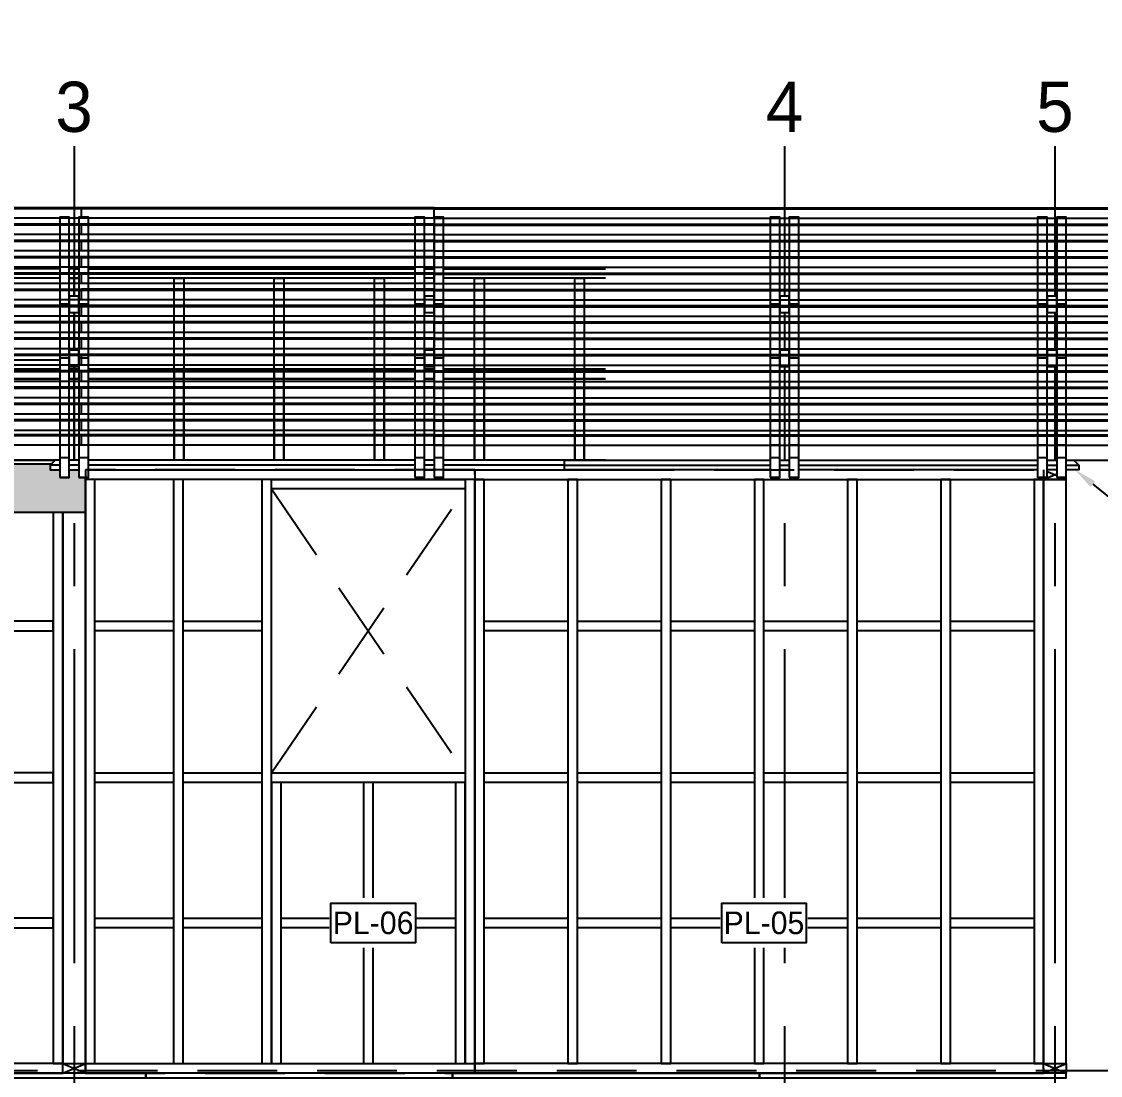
# Model space of a CAD drawing. Header units: millimetres. Extents: x 19438 to 19711, y 4351 to 4752.
# Drawn here: x 19461.016 to 19465.305, y 4504.725 to 4508.917 of the extents above; entities that cross this region are included whole.
import ezdxf
from ezdxf import colors
from ezdxf.entities.mleader import LeaderData, LeaderLine
from ezdxf.enums import TextEntityAlignment as Align
from ezdxf.math import Vec2, Vec3

# ---------------------------------------------------------------- set-up
doc = ezdxf.new("R2010")
doc.units = ezdxf.units.MM
doc.set_wipeout_variables(frame=1)
doc.linetypes.add('CENTER', pattern=[2, 1.25, -0.25, 0.25, -0.25])
doc.linetypes.add('HIDDEN2', pattern=[4.7625, 3.175, -1.5875])
for name, color, linetype in [('0 @ 0.5', 7, 'Continuous'), ('ALFAJIA', 3, 'Continuous'), ('CLAVADORES', 1, 'Continuous'), ('cotas', 1, 'Continuous'), ('cotas @ 500', 1, 'Continuous'), ('EJES', 2, 'CENTER'), ('EJES @ 0.5', 2, 'CENTER'), ('NIVELES', 2, 'Continuous'), ('PANELES PARED', 2, 'Continuous'), ('PILOTES', 2, 'Continuous'), ('PROYECCION PANEL', 6, 'Continuous'), ('PZA', 3, 'Continuous'), ('TEXTO', 2, 'Continuous'), ('TEXTO @ 0.5', 2, 'Continuous')]:
    doc.layers.add(name, color=color, linetype=linetype)
doc.styles.add('century gothic', font='GOTHIC.TTF')
doc.styles.get("Standard").update_dxf_attribs({"font": 'arial.ttf'})
doc.dimstyles.new('ANOTATIVE 100 SMCONSTRUCCIONES', dxfattribs={"dimscale": 0, "dimtxt": 0.18, "dimasz": 0.15, "dimexe": 0.18, "dimexo": 0.09, "dimgap": 0.1, "dimtad": 1, "dimzin": 0, "dimdsep": 46, "dimtxsty": 'century gothic', "dimblk1": 'FLECHA1', "dimblk2": 'FLECHA1', "dimsah": 1, "dimcen": 0.18, "dimdle": 0.075, "dimclrd": 1, "dimclre": 1, "dimclrt": 2, "dimaunit": 1, "dimadec": 0, "dimazin": 0, "dimtfac": 0.75, "dimtix": 1, "dimtmove": 2, "dimatfit": 3, "dimfxl": 0.09, "dimtvp": 1.5, "dimtfill": 1, "dimtolj": 1, "dimtzin": 0, "dimarcsym": 0})

# ---------------------------------------------------------------- blocks, each defined once
blk = doc.blocks.new('FLECHA1')
at = {"color": 4}
blk.add_line((-0.246176, -0.248081), (0.248081, 0.25), dxfattribs=at)
at = {"color": 1}
blk.add_line((-1, 0), (0.496162, 0), dxfattribs=at)
blk = doc.blocks.new('*D405')
at = {"layer": 'cotas', "color": 1, "lineweight": -2, "transparency": 16777216}
for p, q in [((19614.326, 4625.8448), (19614.326, 4700.8448)), ((19570.9836, 4550.8448), (19524.326, 4550.8448)), ((19614.326, 4548.4298), (19614.326, 4550.8448)), ((19570.5339, 4548.4298), (19524.326, 4548.4298)), ((19614.326, 4473.4298), (19614.326, 4398.4298))]:
    blk.add_line(p, q, dxfattribs=at)
at = {"layer": 'Defpoints', "color": 0, "transparency": 16777216}
for p in [(19614.326, 4550.8448), (19615.9836, 4550.8448), (19615.5339, 4548.4298)]:
    blk.add_point(p, dxfattribs=at)
at = {"layer": 'cotas', "color": 1, "lineweight": -2, "transparency": 16777216, "xscale": 75, "yscale": 75, "zscale": 75}
for p, rotation in [((19614.326, 4550.8448), 270), ((19614.326, 4548.4298), 90)]:
    blk.add_blockref('FLECHA1', p, dxfattribs=dict(at, rotation=rotation))
at = {"layer": 'cotas', "color": 2, "transparency": 16777216, "insert": (19517.3376, 4549.6373), "char_height": 90, "attachment_point": 5, "rotation": 90, "style": 'century gothic', "bg_fill": 3, "box_fill_scale": 1.1, "bg_fill_color": 256, "bg_fill_true_color": 13158600, "bg_fill_transparency": 0}
blk.add_mtext('\\A1;2.42', dxfattribs=at)
blk = doc.blocks.new('PP5')
at = {"layer": 'PANELES PARED'}
for points in [[(19435.0922, 4498.7972), (19435.0922, 4498.7592), (19437.3542, 4498.7592), (19437.3542, 4498.7972)], [(19435.1302, 4498.7592), (19435.0922, 4498.7592), (19435.0922, 4496.4352), (19435.1302, 4496.4352)], [(19435.5009, 4498.7592), (19435.4629, 4498.7592), (19435.4629, 4496.4352), (19435.5009, 4496.4352)], [(19435.8715, 4498.7592), (19435.8335, 4498.7592), (19435.8335, 4496.4352), (19435.8715, 4496.4352)], [(19436.2422, 4498.7592), (19436.2042, 4498.7592), (19436.2042, 4496.4352), (19436.2422, 4496.4352)], [(19436.6129, 4498.7592), (19436.5749, 4498.7592), (19436.5749, 4496.4352), (19436.6129, 4496.4352)], [(19436.9835, 4498.7592), (19436.9455, 4498.7592), (19436.9455, 4496.4352), (19436.9835, 4496.4352)], [(19437.3542, 4498.7592), (19437.3162, 4498.7592), (19437.3162, 4496.4352), (19437.3542, 4496.4352)], [(19435.4629, 4498.1945), (19435.4629, 4498.1565), (19435.1302, 4498.1565), (19435.1302, 4498.1945)], [(19435.8335, 4498.1945), (19435.8335, 4498.1565), (19435.5009, 4498.1565), (19435.5009, 4498.1945)], [(19436.2042, 4498.1945), (19436.2042, 4498.1565), (19435.8715, 4498.1565), (19435.8715, 4498.1945)], [(19436.5749, 4498.1945), (19436.5749, 4498.1565), (19436.2422, 4498.1565), (19436.2422, 4498.1945)], [(19436.9455, 4498.1945), (19436.9455, 4498.1565), (19436.6129, 4498.1565), (19436.6129, 4498.1945)], [(19437.3162, 4498.1945), (19437.3162, 4498.1565), (19436.9835, 4498.1565), (19436.9835, 4498.1945)], [(19435.4629, 4497.5918), (19435.4629, 4497.5538), (19435.1302, 4497.5538), (19435.1302, 4497.5918)], [(19435.8335, 4497.5918), (19435.8335, 4497.5538), (19435.5009, 4497.5538), (19435.5009, 4497.5918)], [(19436.2042, 4497.5918), (19436.2042, 4497.5538), (19435.8715, 4497.5538), (19435.8715, 4497.5918)], [(19436.5749, 4497.5918), (19436.5749, 4497.5538), (19436.2422, 4497.5538), (19436.2422, 4497.5918)], [(19436.9455, 4497.5918), (19436.9455, 4497.5538), (19436.6129, 4497.5538), (19436.6129, 4497.5918)], [(19437.3162, 4497.5918), (19437.3162, 4497.5538), (19436.9835, 4497.5538), (19436.9835, 4497.5918)], [(19435.4629, 4497.0135), (19435.4629, 4496.9755), (19435.1302, 4496.9755), (19435.1302, 4497.0135)], [(19435.8335, 4497.0135), (19435.8335, 4496.9755), (19435.5009, 4496.9755), (19435.5009, 4497.0135)], [(19436.2042, 4497.0135), (19436.2042, 4496.9755), (19435.8715, 4496.9755), (19435.8715, 4497.0135)], [(19436.5749, 4497.0135), (19436.5749, 4496.9755), (19436.2422, 4496.9755), (19436.2422, 4497.0135)], [(19436.9455, 4497.0135), (19436.9455, 4496.9755), (19436.6129, 4496.9755), (19436.6129, 4497.0135)], [(19437.3162, 4497.0135), (19437.3162, 4496.9755), (19436.9835, 4496.9755), (19436.9835, 4497.0135)], [(19435.0922, 4496.4352), (19435.0922, 4496.3972), (19437.3542, 4496.3972), (19437.3542, 4496.4352)]]:
    blk.add_lwpolyline(points, close=True, dxfattribs=at)
blk = doc.blocks.new('PP6')
at = {"layer": 'PANELES PARED', "color": 8, "linetype": 'HIDDEN2', "ltscale": 0.1}
for p, q in [((19434.1009, 4498.7212), (19434.8709, 4497.5918)), ((19434.1009, 4497.5918), (19434.8709, 4498.7212))]:
    blk.add_line(p, q, dxfattribs=at)
at = {"layer": 'PANELES PARED'}
for points in [[(19434.9089, 4498.7972), (19434.9089, 4498.7592), (19433.3609, 4498.7592), (19433.3609, 4498.7972)], [(19433.3989, 4498.7592), (19433.3609, 4498.7592), (19433.3609, 4496.4352), (19433.3989, 4496.4352)], [(19433.7499, 4498.7592), (19433.7119, 4498.7592), (19433.7119, 4496.4352), (19433.7499, 4496.4352)], [(19434.1009, 4498.7592), (19434.0629, 4498.7592), (19434.0629, 4496.4352), (19434.1009, 4496.4352)], [(19434.8709, 4498.7592), (19434.8709, 4498.7212), (19434.1009, 4498.7212), (19434.1009, 4498.7592)], [(19434.9089, 4498.7592), (19434.8709, 4498.7592), (19434.8709, 4496.4352), (19434.9089, 4496.4352)], [(19433.7119, 4498.1945), (19433.7119, 4498.1565), (19433.3989, 4498.1565), (19433.3989, 4498.1945)], [(19434.0629, 4498.1945), (19434.0629, 4498.1565), (19433.7499, 4498.1565), (19433.7499, 4498.1945)], [(19433.7119, 4497.5918), (19433.7119, 4497.5538), (19433.3989, 4497.5538), (19433.3989, 4497.5918)], [(19434.0629, 4497.5918), (19434.0629, 4497.5538), (19433.7499, 4497.5538), (19433.7499, 4497.5918)], [(19434.8709, 4497.5918), (19434.8709, 4497.5538), (19434.1009, 4497.5538), (19434.1009, 4497.5918)], [(19434.1389, 4497.5538), (19434.1009, 4497.5538), (19434.1009, 4496.4352), (19434.1389, 4496.4352)], [(19434.5049, 4497.5538), (19434.4669, 4497.5538), (19434.4669, 4496.4352), (19434.5049, 4496.4352)], [(19434.8709, 4497.5538), (19434.8329, 4497.5538), (19434.8329, 4496.4352), (19434.8709, 4496.4352)], [(19433.7119, 4497.0135), (19433.7119, 4496.9755), (19433.3989, 4496.9755), (19433.3989, 4497.0135)], [(19434.0629, 4497.0135), (19434.0629, 4496.9755), (19433.7499, 4496.9755), (19433.7499, 4497.0135)], [(19434.4669, 4497.0135), (19434.4669, 4496.9755), (19434.1389, 4496.9755), (19434.1389, 4497.0135)], [(19434.8329, 4497.0135), (19434.8329, 4496.9755), (19434.5049, 4496.9755), (19434.5049, 4497.0135)], [(19434.9089, 4496.4352), (19434.9089, 4496.3972), (19433.3609, 4496.3972), (19433.3609, 4496.4352)]]:
    blk.add_lwpolyline(points, close=True, dxfattribs=at)
blk = doc.blocks.new('ejes')
at = {"color": 2, "linetype": 'Continuous'}
blk.add_wipeout([(-0.1089, 0.2752), (-0.0646, 0.291), (-0.0057, 0.3001), (0.0597, 0.2965), (0.095, 0.2884), (0.1597, 0.2609), (0.1831, 0.246), (0.2148, 0.2203), (0.2406, 0.1931), (0.271, 0.1493), (0.271, 0.1493), (0.2923, 0.1035), (0.3036, 0.0645), (0.3089, 0.0316), (0.3105, 0.0006), (0.3092, -0.0273), (0.3092, -0.0273), (0.3003, -0.077), (0.2881, -0.1133), (0.279, -0.1332), (0.2588, -0.1678), (0.2382, -0.1948), (0.2186, -0.2155), (0.1902, -0.2397), (0.159, -0.2601), (0.1254, -0.2765), (0.0895, -0.2888), (0.0461, -0.2973), (0.0105, -0.2994), (-0.0366, -0.2957), (-0.0687, -0.2888), (-0.0974, -0.2794), (-0.1444, -0.2564), (-0.1709, -0.2384), (-0.1922, -0.2206), (-0.2152, -0.1971), (-0.2152, -0.1971), (-0.2567, -0.1358), (-0.2716, -0.1014), (-0.2716, -0.1014), (-0.2875, -0.0344), (-0.2895, 0.0006), (-0.2874, 0.0357), (-0.2813, 0.0702), (-0.2729, 0.0991), (-0.2583, 0.1338), (-0.234, 0.1744), (-0.2157, 0.1977), (-0.197, 0.2172), (-0.1752, 0.2362), (-0.1544, 0.2512), (-0.1259, 0.2678), (-0.1259, 0.2678), (-0.1182, 0.2716)], dxfattribs=at)
at = {"layer": 'EJES', "color": 3}
blk.add_attdef('EJES', text='', height=0.3, dxfattribs=at).set_placement((0.0105, -0.174), align=Align.CENTER)
blk = doc.blocks.new('JJ')
at = {"layer": 'PANELES PARED', "color": 250}
for points in [[(19473.3954, 4517.5799), (19473.3954, 4517.6179), (19472.1745, 4517.6179), (19472.1745, 4517.5799)], [(19472.1745, 4515.2559), (19472.2125, 4515.2559), (19472.2125, 4517.5799), (19472.1745, 4517.5799)], [(19472.5688, 4515.2559), (19472.6068, 4515.2559), (19472.6068, 4517.5799), (19472.5688, 4517.5799)], [(19472.9631, 4515.2559), (19473.0011, 4515.2559), (19473.0011, 4517.5799), (19472.9631, 4517.5799)], [(19473.3574, 4515.2559), (19473.3954, 4515.2559), (19473.3954, 4517.5799), (19473.3574, 4517.5799)], [(19472.5688, 4516.9772), (19472.5688, 4517.0152), (19472.2125, 4517.0152), (19472.2125, 4516.9772)], [(19472.9631, 4516.9772), (19472.9631, 4517.0152), (19472.6068, 4517.0152), (19472.6068, 4516.9772)], [(19473.3574, 4516.9772), (19473.3574, 4517.0152), (19473.0011, 4517.0152), (19473.0011, 4516.9772)], [(19472.5688, 4516.3745), (19472.5688, 4516.4125), (19472.2125, 4516.4125), (19472.2125, 4516.3745)], [(19472.9631, 4516.3745), (19472.9631, 4516.4125), (19472.6068, 4516.4125), (19472.6068, 4516.3745)], [(19473.3574, 4516.3745), (19473.3574, 4516.4125), (19473.0011, 4516.4125), (19473.0011, 4516.3745)], [(19472.5688, 4515.7962), (19472.5688, 4515.8342), (19472.2125, 4515.8342), (19472.2125, 4515.7962)], [(19472.9631, 4515.7962), (19472.9631, 4515.8342), (19472.6068, 4515.8342), (19472.6068, 4515.7962)], [(19473.3574, 4515.7962), (19473.3574, 4515.8342), (19473.0011, 4515.8342), (19473.0011, 4515.7962)], [(19473.3954, 4515.2179), (19473.3954, 4515.2559), (19472.1745, 4515.2559), (19472.1745, 4515.2179)]]:
    blk.add_lwpolyline(points, close=True, dxfattribs=at)
blk = doc.blocks.new('234R')
blk.add_wipeout([(19442.1843, 4507.1035), (19442.2223, 4507.1035), (19442.2223, 4508.1387), (19442.1843, 4508.1387)]).dxf.layer = 'ALFAJIA'
at = {"layer": 'ALFAJIA'}
for p, q in [((19442.2223, 4507.2319), (19442.1843, 4507.2319)), ((19442.2223, 4507.1822), (19442.1843, 4507.1822)), ((19442.2223, 4507.1035), (19442.1843, 4507.1035))]:
    blk.add_line(p, q, dxfattribs=at)
for points in [[(19442.1463, 4507.7603), (19442.1843, 4507.7603), (19442.1843, 4507.8252), (19442.1463, 4507.8252)], [(19442.1463, 4507.5454), (19442.1843, 4507.5454), (19442.1843, 4507.6103), (19442.1463, 4507.6103)]]:
    blk.add_wipeout(points).dxf.layer = 'ALFAJIA'
for p, q in [((19442.2223, 4507.7927), (19442.1843, 4507.7927)), ((19442.2223, 4507.5778), (19442.1843, 4507.5778))]:
    blk.add_line(p, q, dxfattribs=at)
blk.add_lwpolyline([(19442.1843, 4507.1035), (19442.2223, 4507.1035), (19442.2223, 4508.1387), (19442.1843, 4508.1387)], close=True, dxfattribs=at)
blk.add_wipeout([(19442.1083, 4507.1035), (19442.1463, 4507.1035), (19442.1463, 4508.1387), (19442.1083, 4508.1387)]).dxf.layer = 'ALFAJIA'
for p, q in [((19442.1463, 4507.7927), (19442.1083, 4507.7927)), ((19442.1463, 4507.5778), (19442.1083, 4507.5778)), ((19442.1463, 4507.2319), (19442.1083, 4507.2319)), ((19442.1463, 4507.1822), (19442.1083, 4507.1822)), ((19442.1463, 4507.1035), (19442.1083, 4507.1035))]:
    blk.add_line(p, q, dxfattribs=at)
for points in [[(19442.1083, 4507.1035), (19442.1463, 4507.1035), (19442.1463, 4508.1387), (19442.1083, 4508.1387)], [(19442.1463, 4507.7603), (19442.1843, 4507.7603), (19442.1843, 4507.8252), (19442.1463, 4507.8252)], [(19442.1463, 4507.5454), (19442.1843, 4507.5454), (19442.1843, 4507.6103), (19442.1463, 4507.6103)]]:
    blk.add_lwpolyline(points, close=True, dxfattribs=at)
blk = doc.blocks.new('JYT')
at = {"layer": 'PANELES PARED', "color": 250}
for points in [[(19468.9743, 4494.2382), (19468.9743, 4494.2002), (19466.1493, 4494.2002), (19466.1493, 4494.2382)], [(19470.0943, 4494.2382), (19470.0943, 4494.2002), (19468.9743, 4494.2002), (19468.9743, 4494.2382)], [(19466.1493, 4494.2002), (19466.1873, 4494.2002), (19466.1873, 4493.4762), (19466.1493, 4493.4762)], [(19466.5474, 4494.2002), (19466.5854, 4494.2002), (19466.5854, 4493.4762), (19466.5474, 4493.4762)], [(19466.9456, 4494.2002), (19466.9836, 4494.2002), (19466.9836, 4493.4762), (19466.9456, 4493.4762)], [(19467.3437, 4494.2002), (19467.3817, 4494.2002), (19467.3817, 4493.4762), (19467.3437, 4493.4762)], [(19467.7419, 4494.2002), (19467.7799, 4494.2002), (19467.7799, 4493.4762), (19467.7419, 4493.4762)], [(19468.14, 4494.2002), (19468.178, 4494.2002), (19468.178, 4493.4762), (19468.14, 4493.4762)], [(19468.5381, 4494.2002), (19468.5761, 4494.2002), (19468.5761, 4493.4762), (19468.5381, 4493.4762)], [(19468.9363, 4494.2002), (19468.9743, 4494.2002), (19468.9743, 4493.4762), (19468.9363, 4493.4762)], [(19468.9743, 4494.2002), (19469.0123, 4494.2002), (19469.0123, 4493.5142), (19468.9743, 4493.5142)], [(19469.3223, 4494.2002), (19469.3603, 4494.2002), (19469.3603, 4493.5142), (19469.3223, 4493.5142)], [(19469.6703, 4494.2002), (19469.7083, 4494.2002), (19469.7083, 4493.5142), (19469.6703, 4493.5142)], [(19470.0183, 4494.2002), (19470.0563, 4494.2002), (19470.0563, 4493.5142), (19470.0183, 4493.5142)], [(19470.0563, 4494.2002), (19470.0943, 4494.2002), (19470.0943, 4493.5142), (19470.0563, 4493.5142)], [(19466.5474, 4493.8379), (19466.5474, 4493.7999), (19466.1873, 4493.7999), (19466.1873, 4493.8379)], [(19466.9456, 4493.8379), (19466.9456, 4493.7999), (19466.5854, 4493.7999), (19466.5854, 4493.8379)], [(19467.3437, 4493.8379), (19467.3437, 4493.7999), (19466.9836, 4493.7999), (19466.9836, 4493.8379)], [(19467.7419, 4493.8379), (19467.7419, 4493.7999), (19467.3817, 4493.7999), (19467.3817, 4493.8379)], [(19468.14, 4493.8379), (19468.14, 4493.7999), (19467.7799, 4493.7999), (19467.7799, 4493.8379)], [(19468.5381, 4493.8379), (19468.5381, 4493.7999), (19468.178, 4493.7999), (19468.178, 4493.8379)], [(19468.9363, 4493.8379), (19468.9363, 4493.7999), (19468.5761, 4493.7999), (19468.5761, 4493.8379)], [(19469.3223, 4493.8379), (19469.3223, 4493.7999), (19469.0123, 4493.7999), (19469.0123, 4493.8379)], [(19469.6703, 4493.8379), (19469.6703, 4493.7999), (19469.3603, 4493.7999), (19469.3603, 4493.8379)], [(19470.0183, 4493.8379), (19470.0183, 4493.7999), (19469.7083, 4493.7999), (19469.7083, 4493.8379)], [(19470.0943, 4493.5142), (19470.0943, 4493.4762), (19468.9743, 4493.4762), (19468.9743, 4493.5142)], [(19468.9743, 4493.4762), (19468.9743, 4493.4382), (19466.1493, 4493.4382), (19466.1493, 4493.4762)]]:
    blk.add_lwpolyline(points, close=True, dxfattribs=at)
blk = doc.blocks.new('MJHF')
at = {"layer": 'PANELES PARED', "color": 250}
for p, q in [((19488.2214, 4520.735), (19488.1314, 4520.697)), ((19488.2214, 4520.697), (19488.1314, 4520.735)), ((19488.2214, 4520.411), (19488.1314, 4520.373)), ((19488.2214, 4520.373), (19488.1314, 4520.411))]:
    blk.add_line(p, q, dxfattribs=at)
for points in [[(19490.6148, 4521.173), (19490.6148, 4521.135), (19488.1314, 4521.135), (19488.1314, 4521.173)], [(19488.1694, 4520.811), (19488.1314, 4520.811), (19488.1314, 4521.135), (19488.1694, 4521.135)], [(19488.2074, 4520.811), (19488.1694, 4520.811), (19488.1694, 4521.135), (19488.2074, 4521.135)], [(19488.6087, 4520.811), (19488.5707, 4520.811), (19488.5707, 4521.135), (19488.6087, 4521.135)], [(19489.0099, 4520.811), (19488.9719, 4520.811), (19488.9719, 4521.135), (19489.0099, 4521.135)], [(19489.4111, 4520.811), (19489.3731, 4520.811), (19489.3731, 4521.135), (19489.4111, 4521.135)], [(19489.8124, 4520.811), (19489.7744, 4520.811), (19489.7744, 4521.135), (19489.8124, 4521.135)], [(19490.2136, 4520.811), (19490.1756, 4520.811), (19490.1756, 4521.135), (19490.2136, 4521.135)], [(19490.6148, 4520.811), (19490.5768, 4520.811), (19490.5768, 4521.135), (19490.6148, 4521.135)], [(19490.6148, 4520.811), (19490.6148, 4520.773), (19488.1314, 4520.773), (19488.1314, 4520.811)], [(19488.2214, 4520.697), (19488.1314, 4520.697), (19488.1314, 4520.735), (19488.2214, 4520.735)], [(19488.2214, 4520.735), (19488.1314, 4520.735), (19488.1314, 4520.373), (19488.2214, 4520.373)], [(19490.6148, 4520.735), (19490.6148, 4520.697), (19488.2214, 4520.697), (19488.2214, 4520.735)], [(19488.2214, 4520.697), (19488.2594, 4520.697), (19488.2594, 4520.411), (19488.2214, 4520.411)], [(19488.614, 4520.697), (19488.652, 4520.697), (19488.652, 4520.411), (19488.614, 4520.411)], [(19489.0066, 4520.697), (19489.0446, 4520.697), (19489.0446, 4520.411), (19489.0066, 4520.411)], [(19489.3991, 4520.697), (19489.4371, 4520.697), (19489.4371, 4520.411), (19489.3991, 4520.411)], [(19489.7917, 4520.697), (19489.8297, 4520.697), (19489.8297, 4520.411), (19489.7917, 4520.411)], [(19490.1843, 4520.697), (19490.2223, 4520.697), (19490.2223, 4520.411), (19490.1843, 4520.411)], [(19490.5768, 4520.697), (19490.6148, 4520.697), (19490.6148, 4520.411), (19490.5768, 4520.411)], [(19488.2214, 4520.373), (19488.1314, 4520.373), (19488.1314, 4520.411), (19488.2214, 4520.411)], [(19490.6148, 4520.411), (19490.6148, 4520.373), (19488.2214, 4520.373), (19488.2214, 4520.411)]]:
    blk.add_lwpolyline(points, close=True, dxfattribs=at)
at = {"layer": 'PZA', "color": 250}
blk.add_lwpolyline([(19488.0814, 4520.754), (19488.0814, 4520.735), (19490.6148, 4520.735), (19490.6148, 4520.773), (19488.1014, 4520.773), (19488.0814, 4520.754)], dxfattribs=at)
blk = doc.blocks.new('OOL')
at = {"layer": 'PANELES PARED', "color": 250}
for points in [[(19461.2244, 4511.3734), (19461.2244, 4511.3354), (19464.0494, 4511.3354), (19464.0494, 4511.3734)], [(19465.1694, 4511.3734), (19465.1694, 4511.3354), (19464.0494, 4511.3354), (19464.0494, 4511.3734)], [(19458.741, 4511.3354), (19458.741, 4511.2974), (19461.2244, 4511.2974), (19461.2244, 4511.3354)], [(19461.2244, 4511.2974), (19461.1864, 4511.2974), (19461.1864, 4511.0114), (19461.2244, 4511.0114)], [(19461.2624, 4511.3354), (19461.2244, 4511.3354), (19461.2244, 4511.0114), (19461.2624, 4511.0114)], [(19461.6606, 4511.3354), (19461.6226, 4511.3354), (19461.6226, 4511.0114), (19461.6606, 4511.0114)], [(19462.0587, 4511.3354), (19462.0207, 4511.3354), (19462.0207, 4511.0114), (19462.0587, 4511.0114)], [(19462.4569, 4511.3354), (19462.4189, 4511.3354), (19462.4189, 4511.0114), (19462.4569, 4511.0114)], [(19462.855, 4511.3354), (19462.817, 4511.3354), (19462.817, 4511.0114), (19462.855, 4511.0114)], [(19463.2531, 4511.3354), (19463.2151, 4511.3354), (19463.2151, 4511.0114), (19463.2531, 4511.0114)], [(19463.6513, 4511.3354), (19463.6133, 4511.3354), (19463.6133, 4511.0114), (19463.6513, 4511.0114)], [(19464.0494, 4511.3354), (19464.0114, 4511.3354), (19464.0114, 4511.0114), (19464.0494, 4511.0114)], [(19464.0494, 4511.3354), (19464.0874, 4511.3354), (19464.0874, 4511.0494), (19464.0494, 4511.0494)], [(19464.3974, 4511.3354), (19464.4354, 4511.3354), (19464.4354, 4511.0494), (19464.3974, 4511.0494)], [(19464.7454, 4511.3354), (19464.7834, 4511.3354), (19464.7834, 4511.0494), (19464.7454, 4511.0494)], [(19465.0934, 4511.3354), (19465.1314, 4511.3354), (19465.1314, 4511.0494), (19465.0934, 4511.0494)], [(19465.1314, 4511.3354), (19465.1694, 4511.3354), (19465.1694, 4511.0494), (19465.1314, 4511.0494)], [(19465.1694, 4511.0494), (19465.1694, 4511.0114), (19464.0494, 4511.0114), (19464.0494, 4511.0494)], [(19458.741, 4511.0114), (19458.741, 4510.9734), (19461.2244, 4510.9734), (19461.2244, 4511.0114)], [(19461.2244, 4511.0114), (19461.2244, 4510.9734), (19464.0494, 4510.9734), (19464.0494, 4511.0114)]]:
    blk.add_lwpolyline(points, close=True, dxfattribs=at)
blk = doc.blocks.new('HHN')
at = {"layer": 'CLAVADORES'}
for p, q in [((19431.1429, 4508.1765), (19428.0294, 4508.1765)), ((19428.0294, 4508.1346), (19428.0294, 4508.1765)), ((19431.1429, 4508.1724), (19428.0294, 4508.1724)), ((19431.1429, 4508.1346), (19431.1429, 4508.1765)), ((19431.1429, 4508.1346), (19428.0294, 4508.1346)), ((19431.1429, 4508.1116), (19428.0294, 4508.1116)), ((19428.0294, 4508.0697), (19428.0294, 4508.1116)), ((19431.1429, 4508.1075), (19428.0294, 4508.1075)), ((19431.1429, 4508.0697), (19431.1429, 4508.1116)), ((19431.1429, 4508.0697), (19428.0294, 4508.0697)), ((19431.1429, 4508.0468), (19428.0294, 4508.0468)), ((19428.0294, 4508.0049), (19428.0294, 4508.0468)), ((19431.1429, 4508.0426), (19428.0294, 4508.0426)), ((19431.1429, 4508.0049), (19431.1429, 4508.0468)), ((19431.1429, 4508.0049), (19428.0294, 4508.0049)), ((19431.1429, 4507.9819), (19428.0294, 4507.9819)), ((19428.0294, 4507.94), (19428.0294, 4507.9819)), ((19431.1429, 4507.9778), (19428.0294, 4507.9778)), ((19431.1429, 4507.94), (19431.1429, 4507.9819)), ((19431.1429, 4507.94), (19428.0294, 4507.94)), ((19431.1429, 4507.917), (19428.0294, 4507.917)), ((19428.0294, 4507.8751), (19428.0294, 4507.917)), ((19431.1429, 4507.9129), (19428.0294, 4507.9129)), ((19431.1429, 4507.8751), (19431.1429, 4507.917)), ((19431.1429, 4507.8751), (19428.0294, 4507.8751)), ((19431.1429, 4507.8521), (19428.0294, 4507.8521)), ((19428.0294, 4507.8103), (19428.0294, 4507.8521)), ((19431.1429, 4507.848), (19428.0294, 4507.848)), ((19431.1429, 4507.8103), (19431.1429, 4507.8521)), ((19431.1429, 4507.8103), (19428.0294, 4507.8103)), ((19431.1429, 4507.7873), (19428.0294, 4507.7873)), ((19428.0294, 4507.7454), (19428.0294, 4507.7873)), ((19431.1429, 4507.7832), (19428.0294, 4507.7832)), ((19431.1429, 4507.7454), (19431.1429, 4507.7873)), ((19431.1429, 4507.7454), (19428.0294, 4507.7454)), ((19431.1429, 4507.7224), (19428.0294, 4507.7224)), ((19428.0294, 4507.6805), (19428.0294, 4507.7224)), ((19431.1429, 4507.7183), (19428.0294, 4507.7183)), ((19431.1429, 4507.6805), (19431.1429, 4507.7224)), ((19431.1429, 4507.6805), (19428.0294, 4507.6805)), ((19431.1429, 4507.6575), (19428.0294, 4507.6575)), ((19428.0294, 4507.6157), (19428.0294, 4507.6575)), ((19431.1429, 4507.6534), (19428.0294, 4507.6534)), ((19431.1429, 4507.6157), (19431.1429, 4507.6575)), ((19431.1429, 4507.6157), (19428.0294, 4507.6157)), ((19431.1429, 4507.5927), (19428.0294, 4507.5927)), ((19428.0294, 4507.5508), (19428.0294, 4507.5927)), ((19431.1429, 4507.5886), (19428.0294, 4507.5886)), ((19431.1429, 4507.5508), (19431.1429, 4507.5927)), ((19431.1429, 4507.5508), (19428.0294, 4507.5508)), ((19431.1429, 4507.5278), (19428.0294, 4507.5278)), ((19428.0294, 4507.4859), (19428.0294, 4507.5278)), ((19431.1429, 4507.5237), (19428.0294, 4507.5237)), ((19431.1429, 4507.4859), (19431.1429, 4507.5278)), ((19431.1429, 4507.4859), (19428.0294, 4507.4859)), ((19431.1429, 4507.4629), (19428.0294, 4507.4629)), ((19428.0294, 4507.421), (19428.0294, 4507.4629)), ((19431.1429, 4507.4588), (19428.0294, 4507.4588)), ((19431.1429, 4507.421), (19431.1429, 4507.4629)), ((19431.1429, 4507.421), (19428.0294, 4507.421)), ((19431.1429, 4507.3981), (19428.0294, 4507.3981)), ((19428.0294, 4507.3562), (19428.0294, 4507.3981)), ((19431.1429, 4507.394), (19428.0294, 4507.394)), ((19431.1429, 4507.3562), (19431.1429, 4507.3981)), ((19431.1429, 4507.3562), (19428.0294, 4507.3562)), ((19431.1429, 4507.3332), (19428.0294, 4507.3332)), ((19428.0294, 4507.2913), (19428.0294, 4507.3332)), ((19431.1429, 4507.3291), (19428.0294, 4507.3291)), ((19431.1429, 4507.2913), (19431.1429, 4507.3332)), ((19431.1429, 4507.2913), (19428.0294, 4507.2913)), ((19431.1429, 4507.2738), (19428.0294, 4507.2738)), ((19428.0294, 4507.2319), (19428.0294, 4507.2738)), ((19431.1429, 4507.2697), (19428.0294, 4507.2697)), ((19431.1429, 4507.2319), (19431.1429, 4507.2738)), ((19431.1429, 4507.2319), (19428.0294, 4507.2319))]:
    blk.add_line(p, q, dxfattribs=at)
blk = doc.blocks.new('HGH')
at = {"layer": 'CLAVADORES'}
for p, q in [((19459.5424, 4510.9282), (19458.141, 4510.9282)), ((19458.141, 4510.8863), (19458.141, 4510.9282)), ((19459.5424, 4510.9241), (19458.141, 4510.9241)), ((19459.5424, 4510.8863), (19459.5424, 4510.9282)), ((19459.5424, 4510.8863), (19458.141, 4510.8863)), ((19459.5424, 4510.8633), (19458.141, 4510.8633)), ((19458.141, 4510.8214), (19458.141, 4510.8633)), ((19459.5424, 4510.8592), (19458.141, 4510.8592)), ((19459.5424, 4510.8214), (19459.5424, 4510.8633)), ((19459.5424, 4510.8214), (19458.141, 4510.8214)), ((19459.5424, 4510.7985), (19458.141, 4510.7985)), ((19458.141, 4510.7566), (19458.141, 4510.7985)), ((19459.5424, 4510.7944), (19458.141, 4510.7944)), ((19459.5424, 4510.7566), (19459.5424, 4510.7985)), ((19459.5424, 4510.7566), (19458.141, 4510.7566)), ((19459.5424, 4510.7336), (19458.141, 4510.7336)), ((19458.141, 4510.6917), (19458.141, 4510.7336)), ((19459.5424, 4510.7295), (19458.141, 4510.7295)), ((19459.5424, 4510.6917), (19459.5424, 4510.7336)), ((19459.5424, 4510.6917), (19458.141, 4510.6917)), ((19459.5424, 4510.6687), (19458.141, 4510.6687)), ((19458.141, 4510.6268), (19458.141, 4510.6687)), ((19459.5424, 4510.6646), (19458.141, 4510.6646)), ((19459.5424, 4510.6268), (19459.5424, 4510.6687)), ((19459.5424, 4510.6268), (19458.141, 4510.6268)), ((19459.5424, 4510.6039), (19458.141, 4510.6039)), ((19458.141, 4510.562), (19458.141, 4510.6039)), ((19459.5424, 4510.5997), (19458.141, 4510.5997)), ((19459.5424, 4510.562), (19459.5424, 4510.6039)), ((19459.5424, 4510.562), (19458.141, 4510.562)), ((19459.5424, 4510.539), (19458.141, 4510.539)), ((19458.141, 4510.4971), (19458.141, 4510.539)), ((19459.5424, 4510.5349), (19458.141, 4510.5349)), ((19459.5424, 4510.4971), (19459.5424, 4510.539)), ((19459.5424, 4510.4971), (19458.141, 4510.4971)), ((19459.5424, 4510.4741), (19458.141, 4510.4741)), ((19458.141, 4510.4322), (19458.141, 4510.4741)), ((19459.5424, 4510.47), (19458.141, 4510.47)), ((19459.5424, 4510.4322), (19459.5424, 4510.4741)), ((19459.5424, 4510.4322), (19458.141, 4510.4322)), ((19459.5424, 4510.4093), (19458.141, 4510.4093)), ((19458.141, 4510.3674), (19458.141, 4510.4093)), ((19459.5424, 4510.4051), (19458.141, 4510.4051)), ((19459.5424, 4510.3674), (19459.5424, 4510.4093)), ((19459.5424, 4510.3674), (19458.141, 4510.3674)), ((19459.5424, 4510.3444), (19458.141, 4510.3444)), ((19458.141, 4510.3025), (19458.141, 4510.3444)), ((19459.5424, 4510.3403), (19458.141, 4510.3403)), ((19459.5424, 4510.3025), (19459.5424, 4510.3444)), ((19459.5424, 4510.3025), (19458.141, 4510.3025)), ((19459.5424, 4510.2795), (19458.141, 4510.2795)), ((19458.141, 4510.2376), (19458.141, 4510.2795)), ((19459.5424, 4510.2754), (19458.141, 4510.2754)), ((19459.5424, 4510.2376), (19459.5424, 4510.2795)), ((19459.5424, 4510.2376), (19458.141, 4510.2376)), ((19459.5424, 4510.2146), (19458.141, 4510.2146)), ((19458.141, 4510.1728), (19458.141, 4510.2146)), ((19459.5424, 4510.2105), (19458.141, 4510.2105)), ((19459.5424, 4510.1728), (19459.5424, 4510.2146)), ((19459.5424, 4510.1728), (19458.141, 4510.1728)), ((19459.5424, 4510.1498), (19458.141, 4510.1498)), ((19458.141, 4510.1079), (19458.141, 4510.1498)), ((19459.5424, 4510.1457), (19458.141, 4510.1457)), ((19459.5424, 4510.1079), (19459.5424, 4510.1498)), ((19459.5424, 4510.1079), (19458.141, 4510.1079)), ((19459.5424, 4510.0849), (19458.141, 4510.0849)), ((19458.141, 4510.043), (19458.141, 4510.0849)), ((19459.5424, 4510.0808), (19458.141, 4510.0808)), ((19459.5424, 4510.043), (19459.5424, 4510.0849)), ((19459.5424, 4510.043), (19458.141, 4510.043)), ((19459.5424, 4510.0255), (19458.141, 4510.0255)), ((19458.141, 4509.9836), (19458.141, 4510.0255)), ((19459.5424, 4510.0214), (19458.141, 4510.0214)), ((19459.5424, 4509.9836), (19459.5424, 4510.0255)), ((19459.5424, 4509.9836), (19458.141, 4509.9836))]:
    blk.add_line(p, q, dxfattribs=at)
blk = doc.blocks.new('*U570')
at = {"layer": 'cotas @ 500'}
dim = blk.add_linear_dim(base=(19614.3260382735, 4550.8448237801), p1=(19615.5338597089, 4548.4298237801), p2=(19615.9836080801, 4550.8448237801), angle=90, dimstyle='ANOTATIVE 100 SMCONSTRUCCIONES', override={"dimscale": 500, "dimtix": 1, "dimtofl": 1, "dimtmove": 1, "dimatfit": 1}, dxfattribs=at)
dim.commit()
dim.dimension.update_dxf_attribs({"geometry": '*D405', "text_midpoint": (19517.3375950376, 4549.6373237801)})

msp = doc.modelspace()

# ---------------------------------------------------------------- linework, layer by layer
at = {"layer": 'PANELES PARED'}
for p, q in [((19461.1794, 4507.1343), (19461.2694, 4507.0963)), ((19461.1794, 4507.0963), (19461.2694, 4507.1343))]:
    msp.add_line(p, q, dxfattribs=at)
for points in [[(19461.1794, 4507.0963), (19461.2694, 4507.0963), (19461.2694, 4507.1343), (19461.1794, 4507.1343)], [(19461.1794, 4504.7723), (19461.2694, 4504.7723), (19461.2694, 4507.0963), (19461.1794, 4507.0963)]]:
    msp.add_lwpolyline(points, close=True, dxfattribs=at)

# ---------------------------------------------------------------- block references
for name, p in [('MJHF', (-29.3904, -13.2387)), ('JYT', (-4.9248, 13.696)), ('OOL', (0, -3.8391)), ('JJ', (-12.216, -10.4836))]:
    msp.add_blockref(name, p)

# ---------------------------------------------------------------- next in the draw order: wipeouts: each hides what was drawn before it
msp.add_wipeout([(19458.741, 4507.1563), (19458.741, 4506.9658), (19461.2694, 4506.9658), (19461.2694, 4507.1563)]).dxf.layer = 'PILOTES'

# ---------------------------------------------------------------- next in the draw order: block references
at = {"layer": 'cotas'}
msp.add_blockref('*U570', (0, 0), dxfattribs=at)

# ---------------------------------------------------------------- next in the draw order: hatches: boundary and pattern name
h = msp.add_hatch()
h.set_pattern_fill('MADERA_03', color=250, scale=0.1, pattern_type=2)
h.set_pattern_definition([(0, (0.071, 0.078), (0, 0.1), [0.02, -0.08]), (8.9726, (0.072, 0.024), (0.600000002938, 0.0999997625589), [0.0192354, -1.9043029]), (5.7105, (0.071, 0.03), (0.9000000173776, 0.09999855072), [0.0200998, -0.9848876]), (344.5779, (0.071, 0.06), (1.09999995194465, -0.2999987338817), [0.0300832, -2.9782377]), (353.6599, (0.073, 0.093), (0.100000031604, 2.042995e-07), [0.0181108, -0.8874276]), (345.0686, (0.076, 0.036), (0.3999999991583, -0.0999998369396), [0.0155242, -1.5368932]), (348.6901, (0.041, 0.094), (0.10000002915, 3.7066e-08), [0.0407922, -0.4691097]), (5.7105, (0.072, 0.015), (0.9000000173776, 0.09999855072), [0.0100499, -0.9949375]), (0, (0.071, 0.057), (0, 0.1), [0.01, -0.09]), (0, (0.051, 0.069), (0, 0.1), [0.03, -0.07]), (11.3099, (0.071, 0.084), (0.399999977165, 0.099999743605), [0.010198, -0.4997039]), (2.7263, (0.061, 0.047), (2.0000000294973, 0.0999996017727), [0.0210238, -2.0813558]), (352.4054, (0.066, 0.044), (0.7999999857986, -0.0999993683551), [0.0151327, -1.4981417]), (0, (0.061, 0.006), (0, 0.1), [0.02, -0.08]), (358.8309, (0.051, 0.001), (0.10000001832397, 7.680173e-08), [0.0490102, -4.85201]), (0, (0.051, 0.076), (0, 0.1), [0.01, -0.09]), (0, (0.061, 0.084), (0, 0.1), [0.01, -0.09]), (0, (0.016, 0.093), (0, 0.1), [0.015, -0.085]), (350.5377, (0.043, 0.098), (0.100000007722, 3.876e-08), [0.0304138, -0.5778624]), (0, (0.011, 0.098), (0, 0.1), [0.02, -0.08]), (0, (0, 0.008), (0, 0.1), [0.011, -0.089]), (0, (0.051, 0.013), (0, 0.1), [0.01, -0.09]), (0, (0, 0.016), (0, 0.1), [0.021, -0.079]), (5.4403, (0.051, 0.022), (0.9999999701151, 0.099999478357), [0.021095, -2.0884072]), (0, (0.052, 0.03), (0, 0.1), [0.019, -0.081]), (0, (0, 0.032), (0, 0.1), [0.011, -0.089]), (358.8309, (0.012, 0.048), (0.10000001832397, 7.680173e-08), [0.0490102, -4.85201]), (0, (0.021, 0.057), (0, 0.1), [0.01, -0.09]), (0, (0.011, 0.06), (0, 0.1), [0.01, -0.09]), (0, (0.051, 0.06), (0, 0.1), [0.02, -0.08]), (0, (0.031, 0.062), (0, 0.1), [0.01, -0.09]), (0, (0.011, 0.074), (0, 0.1), [0.02, -0.08]), (19.6538, (0.038, 0.032), (1.1000000252122, 0.39999945747), [0.0148661, -1.4717406]), (11.3099, (0.021, 0.06), (0.399999977165, 0.099999743605), [0.010198, -0.4997039]), (11.3099, (0.061, 0.055), (0.399999977165, 0.099999743605), [0.010198, -0.4997039]), (5.7105, (0.031, 0.093), (0.9000000173776, 0.09999855072), [0.0100499, -0.9949375]), (349.6952, (0, 0.1), (0.5999999976978, -0.099999469665), [0.0111803, -1.1068535]), (348.6901, (0.011, 0.008), (0.10000002915, 3.7066e-08), [0.010198, -0.4997039]), (90, (0.021, 0.006), (-0.1, 6e-18), [0, -0.1]), (346.6076, (0, 0.062), (1.7000000224969, -0.3999969532983), [0.021587, -2.1371154]), (11.3099, (0.061, 0.076), (0.399999977165, 0.099999743605), [0.010198, -0.4997039]), (10.3048, (0.061, 0.013), (0.499999978803, 0.099999604434), [0.0111803, -1.1068535]), (348.6901, (0.031, 0.057), (0.10000002915, 3.7066e-08), [0.010198, -0.4997039]), (348.6901, (0.041, 0.062), (0.10000002915, 3.7066e-08), [0.010198, -0.4997039]), (341.5651, (0, 0.052), (0.099999979124, 1.16835e-07), [0.0126491, -0.3035786]), (345.9638, (0.011, 0.086), (0.099999960573, 1.24373e-07), [0.0412311, -0.3710794]), (343.3008, (0.031, 0.093), (0.6999999957667, -0.199999373205), [0.0313209, -1.0127095]), (0, (0.031, 0.098), (0, 0.1), [0.012, -0.088]), (345.9638, (0.021, 0.016), (0.099999960573, 1.24373e-07), [0.0412311, -0.3710794]), (345.9638, (0.011, 0.023), (0.099999960573, 1.24373e-07), [0.0412311, -0.3710794]), (345.9638, (0.011, 0.032), (0.099999960573, 1.24373e-07), [0.0412311, -0.3710794]), (349.6952, (0, 0.076), (0.5999999976978, -0.099999469665), [0.0111803, -1.1068535]), (345.9638, (0.031, 0.074), (0.099999960573, 1.24373e-07), [0.0206155, -0.391695]), (349.6952, (0, 0.044), (0.5999999976978, -0.099999469665), [0.0111803, -1.1068535]), (357.6141, (0.052, 0.037), (0.0999999945924, 1.226411e-07), [0.0240208, -2.3780615]), (349.6952, (0.041, 0.055), (0.5999999976978, -0.099999469665), [0.0111803, -1.1068535]), (12.5288, (0.052, 0.053), (0.4000000478475, 0.0999999303734), [0.0092195, -0.9127349]), (349.5626, (0, 0.039), (1.099999968247, -0.19999853435233), [0.0386394, -3.8252955]), (351.8699, (0.038, 0.032), (0.099999946092, -2.4175e-08), [0.0141421, -0.6929646]), (4.7636, (0.011, 0.042), (1.0999999949774, 0.0999991449617), [0.0240832, -1.1800762]), (0, (0.035, 0.044), (0, 0.1), [0.031, -0.069]), (344.7449, (0, 0.089), (0.399999971214, -0.0999998321444), [0.0114018, -1.1287736]), (350.5377, (0.021, 0.006), (0.100000007722, 3.876e-08), [0.0304138, -0.5778624]), (340.0169, (0, 0.027), (0.2999999880404, -0.09999993244), [0.0117047, -1.1587652]), (0, (0.081, 0.086), (0, 0.1), [0.005, -0.095]), (0, (0.081, 0.042), (0, 0.1), [0.01, -0.09]), (11.3099, (0.081, 0.006), (0.399999977165, 0.099999743605), [0.010198, -0.4997039]), (0, (0.082, 0.016), (0, 0.1), [0.018, -0.082]), (343.3008, (0.081, 0.069), (0.6999999957667, -0.199999373205), [0.0104403, -1.0335901]), (348.0207, (0.082, 0.048), (1.89999996112556, -0.40010977080318), [0.0184007, -3.3550644]), (90, (0.081, 0.006), (-0.1, 6e-18), [0, -0.1]), (0, (0.091, 0.008), (0, 0.1), [0.009, -0.091]), (0, (0.091, 0.027), (0, 0.1), [0.009, -0.091]), (0, (0.091, 0.032), (0, 0.1), [0.009, -0.091]), (336.0376, (0.091, 0.066), (0.700000002743, -0.2999986651716), [0.0098489, -0.9750362]), (348.5163, (0.091, 0.078), (0.49999999838688, -0.1000155470607), [0.0091838, -6.5215525]), (341.5651, (0.091, 0.042), (0.099999979124, 1.16835e-07), [0.0094868, -0.3067408]), (347.4712, (0.091, 0.091), (0.500000032041, -0.0999999603045), [0.0092195, -0.9127349])])
h.paths.add_polyline_path([(19458.741, 4507.1563), (19458.741, 4506.9658), (19461.2694, 4506.9658), (19461.2694, 4507.1563)])

# ---------------------------------------------------------------- next in the draw order: linework, layer by layer
at = {"color": 1}
for points in [[(19460.2894, 4504.7163), (19461.5094, 4504.7163), (19461.5094, 4504.7343), (19460.2894, 4504.7343)], [(19461.5094, 4504.7163), (19462.7294, 4504.7163), (19462.7294, 4504.7343), (19461.5094, 4504.7343)], [(19462.7294, 4504.7163), (19463.9494, 4504.7163), (19463.9494, 4504.7343), (19462.7294, 4504.7343)], [(19463.9494, 4504.7163), (19465.1694, 4504.7163), (19465.1694, 4504.7343), (19463.9494, 4504.7343)]]:
    msp.add_lwpolyline(points, close=True, dxfattribs=at)
at = {"layer": 'EJES', "color": 1}
for p, q in [((19461.2244, 4508.4214), (19461.2244, 4504.1263)), ((19464.0494, 4508.4214), (19464.0494, 4504.1263)), ((19465.1244, 4508.4214), (19465.1244, 4504.1263))]:
    msp.add_line(p, q, dxfattribs=at)
at = {"layer": 'NIVELES', "color": 1, "linetype": 'HIDDEN2', "ltscale": 0.1}
for p, q in [((19458.381, 4507.1723), (19466.5295, 4507.1723)), ((19458.381, 4504.7443), (19466.5295, 4504.7443))]:
    msp.add_line(p, q, dxfattribs=at)
at = {"layer": 'PANELES PARED'}
for p, q in [((19465.0794, 4507.1343), (19465.1694, 4507.0963)), ((19465.0794, 4507.0963), (19465.1694, 4507.1343)), ((19461.1794, 4504.7343), (19461.2694, 4504.7723)), ((19461.1794, 4504.7723), (19461.2694, 4504.7343)), ((19465.0794, 4504.7343), (19465.1694, 4504.7723)), ((19465.0794, 4504.7723), (19465.1694, 4504.7343))]:
    msp.add_line(p, q, dxfattribs=at)
for points in [[(19465.0794, 4507.0963), (19465.1694, 4507.0963), (19465.1694, 4507.1343), (19465.0794, 4507.1343)], [(19465.0794, 4504.7723), (19465.1694, 4504.7723), (19465.1694, 4507.0963), (19465.0794, 4507.0963)], [(19461.1794, 4504.7723), (19461.2694, 4504.7723), (19461.2694, 4504.7343), (19461.1794, 4504.7343)], [(19465.0794, 4504.7723), (19465.1694, 4504.7723), (19465.1694, 4504.7343), (19465.0794, 4504.7343)]]:
    msp.add_lwpolyline(points, close=True, dxfattribs=at)
at = {"layer": 'PILOTES'}
msp.add_lwpolyline([(19458.741, 4507.1563), (19458.741, 4506.9658), (19461.2694, 4506.9658), (19461.2694, 4507.1563)], close=True, dxfattribs=at)

# ---------------------------------------------------------------- next in the draw order: block references
for name, p in [('PP6', (27.9086, 8.3371)), ('PP5', (27.7252, 8.3371))]:
    msp.add_blockref(name, p)

# ---------------------------------------------------------------- next in the draw order: leaders
at = {"layer": '0 @ 0.5'}
ml = msp.add_multileader_mtext('Standard', dxfattribs=at)
ml.set_content("\\A1;BOTAGUAS PZB-01\\PDE 1 {\\H0.7x;\\S1#2;}''x5 {\\H0.7x;\\S1#2;}''", color=2, style='century gothic')
ml.set_leader_properties(color=1)
ml.build(insert=Vec2(0, 0))
ml.multileader.update_dxf_attribs({"dogleg_length": 0.09, "arrow_head_size": 0.09, "scale": 0.5})
ctx = ml.context
ctx.base_point, ctx.scale, ctx.char_height, ctx.arrow_head_size, ctx.landing_gap_size, ctx.plane_origin = Vec3(19465.8699, 4506.7119), 0.5, 0.09, 0.09, 0.005, Vec3(19465.3982, 4506.5407)
notes = []
notes.append((ctx, [(0, (1, 1, 0), (19465.7227, 4506.7119), (1, 0), 0.1472, [(0, [(19465.2049, 4507.1343)], 0, [])])]))
ctx.mtext.insert, ctx.mtext.flow_direction = Vec3(19465.8749, 4506.758), 5
for ctx, leaders in notes:
    for number, flags, end, landing, length, lines in leaders:
        leader = LeaderData()
        leader.index, (leader.has_last_leader_line, leader.has_dogleg_vector, leader.attachment_direction) = number, flags
        leader.last_leader_point, leader.dogleg_vector, leader.dogleg_length = Vec3(end), Vec3(landing), length
        for number, points, colour, breaks in lines:
            line = LeaderLine()
            line.index, line.vertices, line.color, line.breaks = number, Vec3.list(points), colors.encode_raw_color(colour), breaks
            leader.lines.append(line)
        ctx.leaders.append(leader)

# ---------------------------------------------------------------- next in the draw order: block references
at = {"layer": 'EJES @ 0.5'}
ref = msp.add_blockref('ejes', (19461.2192, 4508.5712), dxfattribs=dict(at, xscale=0.5000000000009095, yscale=0.5000000000009095, zscale=0.5000000000009095))
ref.add_attrib('EJES', '3', dxfattribs={"layer": 'EJES', "color": 3, "height": 0.2, "style": 'century gothic'}).set_placement((19461.2244, 4508.4782), align=Align.CENTER)
ref = msp.add_blockref('ejes', (19464.0442, 4508.5712), dxfattribs=dict(at, xscale=0.5000000000009095, yscale=0.5000000000009095, zscale=0.5000000000009095))
ref.add_attrib('EJES', '4', dxfattribs={"layer": 'EJES', "color": 3, "height": 0.2, "style": 'century gothic'}).set_placement((19464.0494, 4508.4782), align=Align.CENTER)
ref = msp.add_blockref('ejes', (19465.1192, 4508.5712), dxfattribs=dict(at, xscale=0.5000000000009095, yscale=0.5000000000009095, zscale=0.5000000000009095))
ref.add_attrib('EJES', '5', dxfattribs={"layer": 'EJES', "color": 3, "height": 0.2, "style": 'century gothic'}).set_placement((19465.1244, 4508.4782), align=Align.CENTER)

# ---------------------------------------------------------------- next in the draw order: texts
at = {"layer": 'TEXTO @ 0.5', "color": 2, "char_height": 0.09, "width": 0.238534, "attachment_point": 5, "style": 'century gothic', "bg_fill": 3, "box_fill_scale": 1.6, "bg_fill_color": 256, "bg_fill_transparency": 0}
for s, insert in [('PL-06 ', (19462.4134, 4505.3316)), ('PL-05 ', (19463.9674, 4505.3316))]:
    msp.add_mtext(s, dxfattribs=dict(at, insert=insert))

# ---------------------------------------------------------------- next in the draw order: wipeouts: each hides what was drawn before it
msp.add_wipeout([(19461.1294, 4507.1533), (19461.1294, 4507.1343), (19465.2194, 4507.1343), (19465.2194, 4507.1533), (19465.1994, 4507.1723), (19461.1494, 4507.1723)]).dxf.layer = 'PZA'

# ---------------------------------------------------------------- next in the draw order: linework, layer by layer
at = {"layer": 'PZA'}
for q in [(19461.1294, 4507.1533), (19465.2194, 4507.1533)]:
    msp.add_line((19463.1744, 4507.1533), q, dxfattribs=at)
for points in [[(19461.1294, 4507.1533), (19461.1294, 4507.1343), (19463.1744, 4507.1343), (19463.1744, 4507.1723), (19461.1494, 4507.1723), (19461.1294, 4507.1533)], [(19465.2194, 4507.1533), (19465.2194, 4507.1343), (19463.1744, 4507.1343), (19463.1744, 4507.1723), (19465.1994, 4507.1723), (19465.2194, 4507.1533)]]:
    msp.add_lwpolyline(points, dxfattribs=at)
at = {"layer": 'TEXTO', "color": 2}
for points in [[(19462.2454, 4505.2528), (19462.2454, 4505.4103), (19462.5815, 4505.4103), (19462.5815, 4505.2528)], [(19463.7994, 4505.2528), (19463.7994, 4505.4103), (19464.1355, 4505.4103), (19464.1355, 4505.2528)]]:
    msp.add_lwpolyline(points, close=True, dxfattribs=at)

# ---------------------------------------------------------------- next in the draw order: block references
for p in [(19.0591, 0), (20.4716, 0), (21.8841, 0), (22.9471, 0)]:
    msp.add_blockref('234R', p)

# ---------------------------------------------------------------- next in the draw order: linework, layer by layer
at = {"layer": 'PROYECCION PANEL', "linetype": 'HIDDEN2', "ltscale": 0.1}
for points in [[(19462.8174, 4507.1343), (19461.2694, 4507.1343), (19461.2694, 4504.7343), (19462.8174, 4504.7343)], [(19462.8174, 4507.1343), (19465.0794, 4507.1343), (19465.0794, 4504.7343), (19462.8174, 4504.7343)]]:
    msp.add_lwpolyline(points, close=True, dxfattribs=at)

# ---------------------------------------------------------------- next in the draw order: block references
for name, p in [('HHN', (30.1116, -0.0001)), ('HGH', (3.1135, -2.7518))]:
    msp.add_blockref(name, p)
at = {"xscale": -1}
msp.add_blockref('HHN', (38893.7988, -0.0001), dxfattribs=at)

doc.saveas('drawing.dxf')
